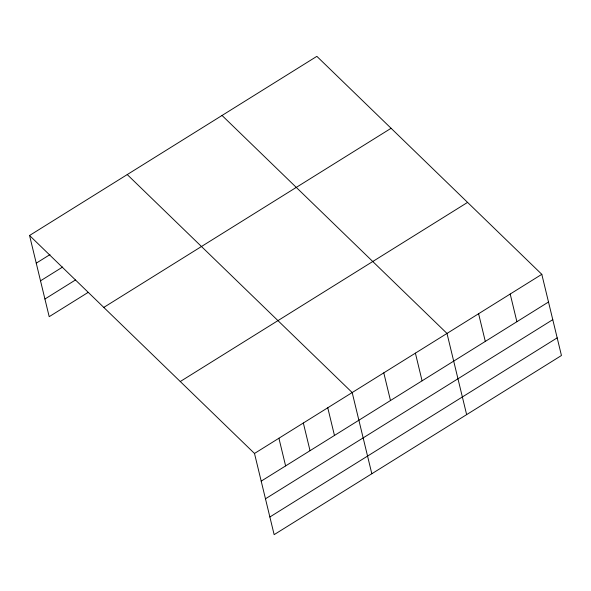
<?xml version="1.0" encoding="UTF-8"?>
<svg xmlns="http://www.w3.org/2000/svg" width="591" height="591" viewBox="0 0 591 591"><rect width="100%" height="100%" fill="white"/><g stroke="black" fill="none" stroke-linecap="round" stroke-linejoin="round"><path stroke-width="0.89" d="M29.55 235.484L316.857 56.352L541.807 274.327L561.45 355.516L274.143 534.648L254.499 453.46L29.55 235.484L49.193 316.673L88.111 292.412M36.25 263.165L49.984 254.603M40.52 280.821L62.653 267.021M44.923 299.016L75.449 279.986M103.78 307.416L391.094 128.284M180.262 381.527L467.577 202.395M254.499 453.46L541.807 274.327M261.192 481.14L548.507 302.008M265.47 498.797L552.777 319.665M269.865 516.992L557.18 337.86M222.046 115.467L446.995 333.435L466.639 414.631M127.235 174.574L352.184 392.55L371.828 473.746M510.203 294.03L516.903 321.711M478.599 313.732L485.3 341.413M415.392 353.145L422.085 380.826M383.788 372.847L390.481 400.528M327.761 407.775L334.462 435.464M303.338 423.008L310.039 450.689M278.915 438.234L285.616 465.915"/></g></svg>
